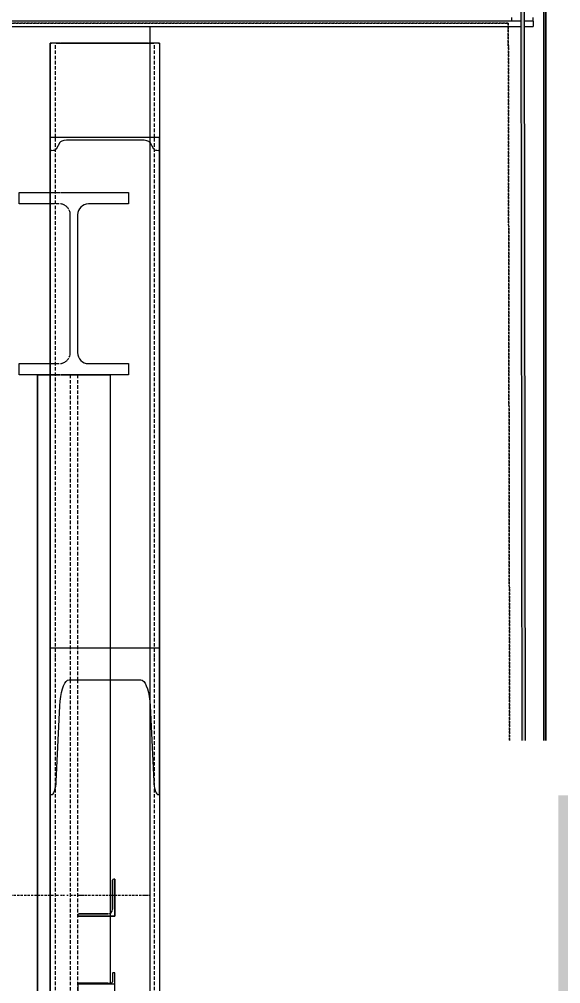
# Model space of a CAD drawing. Header units: centimetres. Extents: x -13617 to -9515, y -261 to 6553.
# Drawn here: x -12555.6 to -12481.3, y 5344.7 to 5477 of the extents above; entities that cross this region are included whole.
import ezdxf

# ---------------------------------------------------------------- set-up
doc = ezdxf.new("R2010")
doc.units = ezdxf.units.CM
for name, pattern in [('_Overhead', [0.47625, 0.3175, -0.15875]), ('_Overhead_2_', [0.47625, 0.3175, -0.15875]), ('Hidden', [0.714375, 0.47625, -0.238125])]:
    doc.linetypes.add(name, pattern=pattern)
for name, color, linetype, lineweight in [('A-DETL-HDLN', 7, 'Hidden', 9), ('A-FLOR', 7, 'Continuous', 9), ('A-GENM', 7, 'Continuous', 9), ('A-WALL', 7, 'Continuous', 9), ('A-WALL-PATT', 7, 'Continuous', 35), ('E-LITE-EQPM', 7, 'Continuous', 9), ('E-LITE-EQPM-IDEN', 7, 'Continuous', 18), ('S-BEAM', 7, 'Continuous', 9), ('S-COLS', 7, 'Continuous', 9)]:
    doc.layers.add(name, color=color, linetype=linetype, lineweight=lineweight)
doc.styles.add('Arial_2', font='arial.ttf', dxfattribs={"width": 0.8, "height": 30})

# ---------------------------------------------------------------- blocks, each defined once
blk = doc.blocks.new('Costaneras Perfil C - 50 x 250-1666462-Planta patio maniobras')
at = {"layer": 'S-BEAM', "color": 254, "true_color": 0xcccccc}
for p, q in [((-3019.72, -12.2), (-1324.2, -12.2)), ((-1324.2, -12.2), (-3019.72, -12.2)), ((-3019.72, -12.5), (-1619.81, -12.5)), ((-1619.81, -12.5), (-3019.72, -12.5))]:
    blk.add_line(p, q, dxfattribs=at)
blk = doc.blocks.new('M_W Shapes - 150 x 250-V102-Planta patio maniobras')
at = {"layer": 'S-BEAM', "color": 254, "true_color": 0xcccccc}
for p, q in [((-324.13, 5), (324.13, 5)), ((-324.13, 5), (324.13, 5)), ((324.13, 5), (-310.09, 5)), ((-310.09, 5), (324.13, 5)), ((324.13, 5), (324.13, 3.24)), ((324.13, 3.24), (324.13, 5)), ((324.13, 5), (324.13, 3.24)), ((324.13, 3.24), (324.13, 5)), ((324.13, 3.24), (324.13, 2.93)), ((324.13, 2.93), (324.13, 3.24)), ((324.13, 3.24), (324.13, 2.93)), ((324.13, 2.93), (324.13, 3.24)), ((324.13, 2.92), (324.13, 2.79)), ((324.13, 2.79), (324.13, 2.92)), ((324.13, 2.92), (324.13, 2.79)), ((324.13, 2.79), (324.13, 2.92)), ((324.13, 2.78), (324.13, 2.66)), ((324.13, 2.66), (324.13, 2.78)), ((324.13, 2.78), (324.13, 2.66)), ((324.13, 2.66), (324.13, 2.78)), ((324.13, 2.44), (324.13, 1.97)), ((324.13, 2.44), (324.13, 1.97)), ((324.13, 2.44), (324.13, 1.97)), ((324.13, 1.97), (324.13, 2.44)), ((324.13, 1.84), (324.13, 1.7)), ((324.13, 1.7), (324.13, 1.84)), ((324.13, 1.83), (324.13, 1.69)), ((324.13, 1.83), (324.13, 1.69)), ((324.13, 1.69), (324.13, 1.5)), ((324.13, 1.5), (324.13, 1.69)), ((324.13, 1.68), (324.13, 1.5)), ((324.13, 1.68), (324.13, 1.5)), ((324.13, 1.49), (324.13, 1.24)), ((324.13, 1.49), (324.13, 1.24)), ((324.13, 1.49), (324.13, 1.25)), ((324.13, 1.25), (324.13, 1.49)), ((324.13, 1.24), (324.13, 1.08)), ((324.13, 1.08), (324.13, 1.24)), ((324.13, 1.23), (324.13, 1.08)), ((324.13, 1.23), (324.13, 1.08)), ((324.13, 0.96), (324.13, 0.77)), ((324.13, 0.77), (324.13, 0.96)), ((324.13, 0.95), (324.13, 0.77)), ((324.13, 0.95), (324.13, 0.77)), ((324.13, 0.57), (324.13, 0.5)), ((324.13, 0.57), (324.13, 0.5)), ((324.13, 0.5), (324.13, -0.5)), ((324.13, -0.5), (324.13, 0.5)), ((324.13, -0.5), (324.13, -0.57)), ((324.13, -0.5), (324.13, -0.57)), ((324.13, -0.57), (324.13, -1.05)), ((324.13, -0.57), (324.13, -1.04)), ((324.13, -0.57), (324.13, -1.04)), ((324.13, -1.05), (324.13, -0.57)), ((324.13, -1.04), (324.13, -1.08)), ((324.13, -1.04), (324.13, -1.08)), ((324.13, -1.08), (324.13, -5)), ((324.13, -1.08), (324.13, -1.49)), ((324.13, -1.08), (324.13, -1.49)), ((324.13, -5), (324.13, -1.08)), ((324.13, -1.49), (324.13, -2.48)), ((324.13, -1.49), (324.13, -2.48)), ((324.13, -5), (324.13, -2.48)), ((324.13, -2.48), (324.13, -5)), ((240.63, -5), (249.87, -5)), ((240.63, -5), (249.87, -5)), ((240.63, -5), (249.87, -5)), ((240.63, -5), (249.87, -5)), ((249.87, -5), (250.32, -5)), ((249.87, -5), (250.32, -5)), ((249.87, -5), (250.32, -5)), ((249.87, -5), (250.32, -5)), ((250.32, -5), (282.29, -5)), ((250.32, -5), (282.29, -5)), ((250.32, -5), (282.29, -5)), ((250.32, -5), (282.29, -5)), ((282.29, -5), (324.13, -5)), ((282.29, -5), (324.13, -5)), ((282.29, -5), (324.13, -5)), ((282.29, -5), (324.13, -5))]:
    blk.add_line(p, q, dxfattribs=at)
at = {"layer": 'S-BEAM', "color": 254, "linetype": 'Hidden', "true_color": 0xcccccc}
for p, q in [((282.29, 0.5), (-311.52, 0.5)), ((324.13, 0.5), (282.29, 0.5)), ((282.29, -0.5), (-311.52, -0.5)), ((324.13, -0.5), (282.29, -0.5))]:
    blk.add_line(p, q, dxfattribs=at)
blk = doc.blocks.new('C Shapes - C8x16-1788137-Planta patio maniobras')
at = {"layer": 'S-BEAM', "color": 254, "true_color": 0xcccccc}
for p, q in [((-12551.37, 5473.76), (-12551.2, 5473.76)), ((-12550.79, 5473.76), (-12551.37, 5473.76)), ((-12551.37, 5460.83), (-12551.37, 5473.76)), ((-12551.37, 5473.76), (-12551.37, 5460.83)), ((-12550.57, 5473.76), (-12551.2, 5473.76)), ((-12550.57, 5473.76), (-12550.05, 5473.76)), ((-12550.05, 5473.76), (-12550.57, 5473.76)), ((-12550.05, 5473.76), (-12548.8, 5473.76)), ((-12538, 5473.76), (-12549.97, 5473.76)), ((-12548.8, 5473.76), (-12538.94, 5473.76)), ((-12538.94, 5473.76), (-12537.68, 5473.76)), ((-12537.77, 5473.76), (-12537.91, 5473.76)), ((-12537.68, 5473.76), (-12537.17, 5473.76)), ((-12537.17, 5473.76), (-12537.68, 5473.76)), ((-12536.54, 5473.76), (-12537.17, 5473.76)), ((-12536.37, 5473.76), (-12536.95, 5473.76)), ((-12536.54, 5473.76), (-12536.37, 5473.76)), ((-12536.37, 5473.76), (-12536.37, 5460.83)), ((-12536.37, 5473.76), (-12536.37, 5460.83)), ((-12551.37, 5370.67), (-12551.37, 5460.83)), ((-12551.37, 5460.83), (-12551.37, 5370.67)), ((-12536.37, 5460.83), (-12536.37, 5370.67)), ((-12536.37, 5460.83), (-12536.37, 5370.67)), ((-12551.37, 4808.32), (-12551.37, 5370.67)), ((-12551.37, 5370.67), (-12551.37, 4808.32)), ((-12536.37, 5370.67), (-12536.37, 4808.32)), ((-12536.37, 5370.67), (-12536.37, 4808.32))]:
    blk.add_line(p, q, dxfattribs=at)
at = {"layer": 'S-BEAM', "color": 254, "linetype": 'Hidden', "true_color": 0xcccccc}
for p, q in [((-12550.66, 5460.83), (-12550.66, 5473.76)), ((-12537.08, 5460.83), (-12537.08, 5473.76)), ((-12550.66, 5389.53), (-12550.66, 5460.83)), ((-12537.08, 5389.53), (-12537.08, 5460.83)), ((-12550.66, 5371.78), (-12550.66, 5389.42)), ((-12537.08, 5371.78), (-12537.08, 5389.42)), ((-12550.66, 4807.31), (-12550.66, 5371.68)), ((-12537.08, 4807.31), (-12537.08, 5371.68))]:
    blk.add_line(p, q, dxfattribs=at)
blk = doc.blocks.new('M_L Equal Angles - L51X51X3_2-1788161-Planta patio maniobras')
at = {"layer": 'S-BEAM', "color": 254, "true_color": 0xcccccc}
for p, q in [((-13242.79, 5354.93), (-13242.79, 5358.9)), ((-13242.79, 5358.9), (-13242.79, 5354.93)), ((-13242.63, 5359.06), (-13242.47, 5359.06)), ((-13242.47, 5359.06), (-13242.63, 5359.06)), ((-13242.47, 5359.06), (-13242.47, 5353.98)), ((-13242.47, 5353.98), (-13242.47, 5359.06)), ((-13247.39, 5354.29), (-13243.42, 5354.29)), ((-13243.42, 5354.29), (-13247.39, 5354.29)), ((-13247.55, 5353.98), (-13247.55, 5354.13)), ((-13247.55, 5354.13), (-13247.55, 5353.98)), ((-13242.47, 5353.98), (-13247.55, 5353.98)), ((-13247.55, 5353.98), (-13242.47, 5353.98))]:
    blk.add_line(p, q, dxfattribs=at)
for centre, radius, start, end in [((-13242.63, 5358.9), 0.159, 90, 180), ((-13242.63, 5358.9), 0.159, 90, 180), ((-13247.39, 5354.13), 0.159, 90, 180), ((-13247.39, 5354.13), 0.159, 90, 180), ((-13243.42, 5354.93), 0.635, 270, 0), ((-13243.42, 5354.93), 0.635, 270, 0)]:
    blk.add_arc(centre, radius, start, end, dxfattribs=at)
blk = doc.blocks.new('M_L Equal Angles - L51X51X3_2-V104-Planta patio maniobras')
at = {"layer": 'S-BEAM', "color": 254, "true_color": 0xcccccc}
for p, q in [((-12542.83, 5346.15), (-12542.83, 5344.97)), ((-12542.51, 5346.2), (-12542.67, 5346.2)), ((-12542.51, 5344.68), (-12542.51, 5346.2)), ((-12542.51, 5249.75), (-12542.51, 5346.2)), ((-12547.59, 5344.73), (-12547.59, 5344.68)), ((-12547.59, 5344.68), (-12542.51, 5344.68)), ((-12547.59, 5344.68), (-12547.59, 5248.23)), ((-12543.46, 5344.78), (-12547.43, 5344.78)), ((-12542.51, 5248.23), (-12542.51, 5344.68)), ((-12542.83, 5248.51), (-12542.83, 5249.7)), ((-12542.67, 5249.75), (-12542.51, 5249.75)), ((-12542.51, 5249.75), (-12542.51, 5248.23)), ((-12547.59, 5248.23), (-12547.59, 5248.28)), ((-12542.51, 5248.23), (-12547.59, 5248.23)), ((-12547.43, 5248.32), (-12543.46, 5248.32))]:
    blk.add_line(p, q, dxfattribs=at)
for centre, major_axis, start_param, end_param in [((-12542.67, 5346.15), (0.159, 0), 1.570796, 3.141593), ((-12547.43, 5344.73), (0.159, 0), 1.570796, 3.141593), ((-12543.46, 5344.97), (0.635, 0), 4.712389, 6.283185), ((-12543.46, 5248.51), (0.635, 0), 5.235988, 6.283185), ((-12542.67, 5249.7), (0.159, 0), 1.570796, 3.141593), ((-12547.43, 5248.28), (0.159, 0), 1.570796, 3.141593), ((-12543.46, 5248.51), (0.635, 0), 4.712389, 5.235988)]:
    blk.add_ellipse(centre, major_axis=major_axis, ratio=0.299116, start_param=start_param, end_param=end_param, dxfattribs=at)
blk = doc.blocks.new('M_W Shapes - 150 x 250-V110-Planta patio maniobras')
at = {"layer": 'S-BEAM', "color": 254, "true_color": 0xcccccc}
for p, q in [((324.13, 5), (-324.13, 5)), ((-324.13, 5), (324.13, 5)), ((-324.13, 5), (324.13, 5)), ((-324.13, 5), (324.13, 5)), ((324.13, 5), (324.13, 3.24)), ((324.13, 3.24), (324.13, 5)), ((324.13, 5), (324.13, 3.24)), ((324.13, 3.24), (324.13, 5)), ((324.13, 3.24), (324.13, 2.93)), ((324.13, 2.93), (324.13, 3.24)), ((324.13, 3.24), (324.13, 2.93)), ((324.13, 2.93), (324.13, 3.24)), ((324.13, 2.92), (324.13, 2.79)), ((324.13, 2.79), (324.13, 2.92)), ((324.13, 2.92), (324.13, 2.79)), ((324.13, 2.79), (324.13, 2.92)), ((324.13, 2.78), (324.13, 2.66)), ((324.13, 2.66), (324.13, 2.78)), ((324.13, 2.78), (324.13, 2.66)), ((324.13, 2.66), (324.13, 2.78)), ((324.13, 2.44), (324.13, 1.97)), ((324.13, 2.44), (324.13, 1.97)), ((324.13, 2.44), (324.13, 1.92)), ((324.13, 1.97), (324.13, 2.44)), ((324.13, 1.84), (324.13, 1.7)), ((324.13, 1.7), (324.13, 1.84)), ((324.13, 1.83), (324.13, 1.69)), ((324.13, 1.83), (324.13, 1.69)), ((324.13, 1.69), (324.13, 1.5)), ((324.13, 1.5), (324.13, 1.69)), ((324.13, 1.68), (324.13, 1.5)), ((324.13, 1.68), (324.13, 1.5)), ((324.13, 1.49), (324.13, 1.24)), ((324.13, 1.49), (324.13, 1.24)), ((324.13, 1.49), (324.13, 1.25)), ((324.13, 1.25), (324.13, 1.49)), ((324.13, 1.24), (324.13, 0.98)), ((324.13, 1.08), (324.13, 1.24)), ((324.13, 1.23), (324.13, 1.08)), ((324.13, 1.23), (324.13, 1.08)), ((324.13, 0.96), (324.13, 0.68)), ((324.13, 0.77), (324.13, 0.96)), ((324.13, 0.95), (324.13, 0.77)), ((324.13, 0.95), (324.13, 0.77)), ((324.13, 0.66), (324.13, -5)), ((324.13, 0.57), (324.13, 0.5)), ((324.13, 0.57), (324.13, 0.5)), ((324.13, -0.5), (324.13, 0.5)), ((324.13, -0.5), (324.13, -0.57)), ((324.13, -0.5), (324.13, -0.57)), ((324.13, -0.57), (324.13, -0.77)), ((324.13, -0.57), (324.13, -0.77)), ((324.13, -1.05), (324.13, -0.57)), ((324.13, -0.77), (324.13, -1.04)), ((324.13, -0.77), (324.13, -1.04)), ((324.13, -1.04), (324.13, -1.08)), ((324.13, -1.04), (324.13, -1.08)), ((324.13, -1.08), (324.13, -1.49)), ((324.13, -1.08), (324.13, -1.97)), ((324.13, -5), (324.13, -1.08)), ((324.13, -1.49), (324.13, -1.97)), ((324.13, -1.97), (324.13, -2.48)), ((324.13, -1.97), (324.13, -2.48)), ((324.13, -5), (324.13, -2.48)), ((324.13, -2.48), (324.13, -5)), ((240.63, -5), (249.87, -5)), ((240.63, -5), (249.87, -5)), ((240.63, -5), (249.87, -5)), ((240.63, -5), (249.87, -5)), ((249.87, -5), (250.32, -5)), ((249.87, -5), (250.32, -5)), ((249.87, -5), (250.32, -5)), ((249.87, -5), (250.32, -5)), ((250.32, -5), (282.29, -5)), ((250.32, -5), (282.29, -5)), ((250.32, -5), (282.29, -5)), ((250.32, -5), (282.29, -5)), ((282.29, -5), (324.13, -5)), ((282.29, -5), (324.13, -5)), ((282.29, -5), (324.13, -5)), ((282.29, -5), (324.13, -5))]:
    blk.add_line(p, q, dxfattribs=at)
at = {"layer": 'S-BEAM', "color": 254, "linetype": 'Hidden', "true_color": 0xcccccc}
for p, q in [((282.29, 0.5), (-311.52, 0.5)), ((324.13, 0.5), (282.29, 0.5)), ((282.29, -0.5), (-311.52, -0.5)), ((324.13, -0.5), (282.29, -0.5))]:
    blk.add_line(p, q, dxfattribs=at)
blk = doc.blocks.new('PQ_RVR_EST-01_ZZ_ZZ_MO_T_A_rvt-1-Planta patio maniobras')
at = {"layer": 'A-FLOR', "color": 254, "linetype": '_Overhead', "true_color": 0xd4d4d4}
for p, q in [((-12598.79, 5356.88), (-12553.13, 5356.88)), ((-12598.79, 5356.88), (-12553.13, 5356.88)), ((-12553.13, 5356.88), (-12551.37, 5356.88)), ((-12553.13, 5356.88), (-12551.37, 5356.88)), ((-12551.37, 5356.88), (-12551.07, 5356.88)), ((-12551.37, 5356.88), (-12551.07, 5356.88)), ((-12551.05, 5356.88), (-12550.93, 5356.88)), ((-12551.05, 5356.88), (-12550.93, 5356.88)), ((-12550.57, 5356.88), (-12550.16, 5356.88)), ((-12550.57, 5356.88), (-12550.16, 5356.88)), ((-12549.97, 5356.88), (-12549.84, 5356.88)), ((-12549.97, 5356.88), (-12549.84, 5356.88)), ((-12549.82, 5356.88), (-12549.68, 5356.88)), ((-12549.82, 5356.88), (-12549.68, 5356.88)), ((-12549.62, 5356.88), (-12549.41, 5356.88)), ((-12549.62, 5356.88), (-12549.41, 5356.88)), ((-12549.09, 5356.88), (-12548.93, 5356.88)), ((-12549.09, 5356.88), (-12548.93, 5356.88)), ((-12548.64, 5356.88), (-12547.63, 5356.88)), ((-12548.64, 5356.88), (-12547.63, 5356.88)), ((-12547.57, 5356.88), (-12547.39, 5356.88)), ((-12547.57, 5356.88), (-12547.39, 5356.88)), ((-12547.37, 5356.88), (-12547.09, 5356.88)), ((-12547.37, 5356.88), (-12547.09, 5356.88)), ((-12547.05, 5356.88), (-12546.69, 5356.88)), ((-12547.05, 5356.88), (-12546.69, 5356.88)), ((-12546.64, 5356.88), (-12546.22, 5356.88)), ((-12546.64, 5356.88), (-12546.22, 5356.88)), ((-12546.17, 5356.88), (-12545.71, 5356.88)), ((-12546.17, 5356.88), (-12545.71, 5356.88)), ((-12545.65, 5356.88), (-12543.13, 5356.88)), ((-12545.65, 5356.88), (-12543.13, 5356.88)), ((-12543.13, 5356.88), (-12542.83, 5356.88)), ((-12543.13, 5356.88), (-12542.83, 5356.88)), ((-12542.83, 5356.88), (-12542.51, 5356.88)), ((-12542.83, 5356.88), (-12542.51, 5356.88)), ((-12542.51, 5356.88), (-12538.69, 5356.88)), ((-12542.51, 5356.88), (-12538.69, 5356.88)), ((-12538.64, 5356.88), (-12538.41, 5356.88)), ((-12538.64, 5356.88), (-12538.41, 5356.88)), ((-12538.37, 5356.88), (-12538.16, 5356.88)), ((-12538.37, 5356.88), (-12538.16, 5356.88)), ((-12538.12, 5356.88), (-12538, 5356.88)), ((-12538.12, 5356.88), (-12538, 5356.88)), ((-12537.91, 5356.88), (-12537.79, 5356.88)), ((-12537.91, 5356.88), (-12537.79, 5356.88))]:
    blk.add_line(p, q, dxfattribs=at)
at = {"layer": 'S-BEAM', "color": 254, "true_color": 0xcccccc}
for p, q in [((-12551.37, 5459.03), (-12551.37, 5460.83)), ((-12551.37, 5460.83), (-12536.37, 5460.83)), ((-12551.37, 5460.83), (-12551.37, 5390.73)), ((-12550.05, 5460.12), (-12550.57, 5459.19)), ((-12538.94, 5460.44), (-12548.8, 5460.44)), ((-12537.17, 5459.19), (-12537.68, 5460.12)), ((-12536.37, 5460.83), (-12536.37, 5459.03)), ((-12536.37, 5390.73), (-12536.37, 5460.83)), ((-12551.2, 5459.03), (-12551.37, 5459.03)), ((-12551.37, 5459.03), (-12551.37, 5370.67)), ((-12536.37, 5459.03), (-12536.54, 5459.03)), ((-12536.37, 5459.03), (-12536.37, 5370.67))]:
    blk.add_line(p, q, dxfattribs=at)
at = {"layer": 'S-BEAM', "color": 254, "lineweight": 18, "true_color": 0xcccccc}
for p, q in [((-12536.37, 5390.73), (-12551.37, 5390.73)), ((-12551.37, 5390.73), (-12551.37, 5370.67)), ((-12536.37, 5370.67), (-12536.37, 5390.73)), ((-12548.8, 5386.4), (-12538.94, 5386.4)), ((-12550.57, 5372.45), (-12550.05, 5382.84)), ((-12537.68, 5382.84), (-12537.17, 5372.45)), ((-12551.37, 5370.67), (-12551.2, 5370.67)), ((-12536.54, 5370.67), (-12536.37, 5370.67))]:
    blk.add_line(p, q, dxfattribs=at)
at = {"layer": 'S-BEAM', "color": 254, "lineweight": 18, "true_color": 0xcccccc, "flags": 128}
for points in [[(-12550.05, 5382.84), (-12550, 5383.49), (-12549.93, 5384.1), (-12549.82, 5384.66), (-12549.69, 5385.16), (-12549.54, 5385.59), (-12549.37, 5385.94), (-12549.19, 5386.19), (-12548.99, 5386.34), (-12548.8, 5386.4)], [(-12538.94, 5386.4), (-12538.74, 5386.34), (-12538.55, 5386.19), (-12538.37, 5385.94), (-12538.2, 5385.59), (-12538.04, 5385.16), (-12537.91, 5384.66), (-12537.81, 5384.1), (-12537.73, 5383.49), (-12537.68, 5382.84)], [(-12551.2, 5370.67), (-12551.1, 5370.69), (-12551, 5370.77), (-12550.91, 5370.9), (-12550.83, 5371.07), (-12550.75, 5371.28), (-12550.69, 5371.54), (-12550.63, 5371.82), (-12550.59, 5372.12), (-12550.57, 5372.45)], [(-12537.17, 5372.45), (-12537.14, 5372.12), (-12537.1, 5371.82), (-12537.05, 5371.54), (-12536.99, 5371.28), (-12536.91, 5371.07), (-12536.83, 5370.9), (-12536.73, 5370.77), (-12536.64, 5370.69), (-12536.54, 5370.67)]]:
    blk.add_lwpolyline(points, dxfattribs=at)
at = {"layer": 'S-BEAM', "color": 254, "true_color": 0xcccccc}
for centre, major_axis, start_param, end_param in [((-12548.8, 5460.06), (1.27, 0), 2.742203, 2.976485), ((-12548.8, 5460.06), (1.27, 0), 1.570796, 2.742203), ((-12538.94, 5460.06), (1.27, 0), 0.165108, 1.570796), ((-12551.2, 5459.22), (0.636, 0), 4.712389, 6.118077), ((-12536.54, 5459.22), (0.636, 0), 3.306701, 4.712389)]:
    blk.add_ellipse(centre, major_axis=major_axis, ratio=0.299116, start_param=start_param, end_param=end_param, dxfattribs=at)
at = {"layer": 'S-COLS', "color": 253, "true_color": 0xaaaaaa}
for p, q in [((-12555.63, 5453.24), (-12551.37, 5453.24)), ((-12555.63, 5451.7), (-12555.63, 5453.24)), ((-12551.37, 5453.24), (-12551.05, 5453.24)), ((-12551.05, 5453.24), (-12550.91, 5453.24)), ((-12550.91, 5453.24), (-12550.79, 5453.24)), ((-12550.57, 5453.24), (-12550.05, 5453.24)), ((-12549.97, 5453.24), (-12549.83, 5453.24)), ((-12549.82, 5453.24), (-12549.62, 5453.24)), ((-12549.62, 5453.24), (-12549.38, 5453.24)), ((-12549.37, 5453.24), (-12549.1, 5453.24)), ((-12549.09, 5453.24), (-12548.8, 5453.24)), ((-12548.8, 5453.24), (-12540.63, 5453.24)), ((-12540.63, 5453.24), (-12540.63, 5451.7)), ((-12551.37, 5451.7), (-12555.63, 5451.7)), ((-12551.05, 5451.7), (-12551.37, 5451.7)), ((-12550.91, 5451.7), (-12551.05, 5451.7)), ((-12550.79, 5451.7), (-12550.91, 5451.7)), ((-12550.15, 5451.7), (-12550.57, 5451.7)), ((-12540.63, 5451.7), (-12546.12, 5451.7)), ((-12548.63, 5431.3), (-12548.63, 5450.18)), ((-12547.64, 5450.18), (-12547.64, 5431.3)), ((-12555.63, 5429.78), (-12551.37, 5429.78)), ((-12555.63, 5428.24), (-12555.63, 5429.78)), ((-12551.37, 5429.78), (-12551.06, 5429.78)), ((-12551.05, 5429.78), (-12550.92, 5429.78)), ((-12550.91, 5429.78), (-12550.79, 5429.78)), ((-12550.57, 5429.78), (-12550.15, 5429.78)), ((-12546.12, 5429.78), (-12540.63, 5429.78)), ((-12540.63, 5429.78), (-12540.63, 5428.24)), ((-12553.13, 5428.24), (-12555.63, 5428.24)), ((-12551.37, 5428.24), (-12555.63, 5428.24)), ((-12551.37, 5428.24), (-12553.13, 5428.24)), ((-12551.06, 5428.24), (-12551.37, 5428.24)), ((-12551.06, 5428.24), (-12551.37, 5428.24)), ((-12550.92, 5428.24), (-12551.05, 5428.24)), ((-12550.92, 5428.24), (-12551.05, 5428.24)), ((-12550.79, 5428.24), (-12550.91, 5428.24)), ((-12550.79, 5428.24), (-12550.91, 5428.24)), ((-12550.1, 5428.24), (-12550.57, 5428.24)), ((-12550.05, 5428.24), (-12550.57, 5428.24)), ((-12549.83, 5428.24), (-12549.97, 5428.24)), ((-12549.83, 5428.24), (-12549.97, 5428.24)), ((-12549.63, 5428.24), (-12549.82, 5428.24)), ((-12549.63, 5428.24), (-12549.82, 5428.24)), ((-12549.39, 5428.24), (-12549.62, 5428.24)), ((-12549.39, 5428.24), (-12549.62, 5428.24)), ((-12549.21, 5428.24), (-12549.37, 5428.24)), ((-12549.11, 5428.24), (-12549.37, 5428.24)), ((-12548.9, 5428.24), (-12549.09, 5428.24)), ((-12548.81, 5428.24), (-12549.09, 5428.24)), ((-12540.63, 5428.24), (-12548.8, 5428.24)), ((-12547.63, 5428.24), (-12548.63, 5428.24)), ((-12547.08, 5428.24), (-12547.57, 5428.24)), ((-12543.13, 5428.24), (-12547.05, 5428.24)), ((-12540.63, 5428.24), (-12543.13, 5428.24))]:
    blk.add_line(p, q, dxfattribs=at)
for centre, start, end in [((-12550.15, 5450.18), 77.3021, 82.9338), ((-12550.15, 5450.18), 69.356, 77.1351), ((-12550.15, 5450.18), 60, 69.1246), ((-12550.15, 5450.18), 44.4815, 59.0987), ((-12550.15, 5450.18), 30, 44.0397), ((-12546.12, 5450.18), 90, 180), ((-12550.15, 5450.18), 0, 24.8378), ((-12550.15, 5431.3), 335.1622, 0), ((-12546.12, 5431.3), 180, 270), ((-12550.15, 5431.3), 277.0662, 282.5338), ((-12550.15, 5431.3), 282.8649, 290.4185), ((-12550.15, 5431.3), 290.8754, 300), ((-12550.15, 5431.3), 300.9013, 315.1081), ((-12550.15, 5431.3), 315.9603, 330)]:
    blk.add_arc(centre, 1.52, start, end, dxfattribs=at)
at = {"layer": 'S-BEAM', "color": 254, "linetype": '_Overhead', "lineweight": 9, "true_color": 0xd4d4d4}
for name, p, rotation in [('Costaneras Perfil C - 50 x 250-1666462-Planta patio maniobras', (-12471.13, 3056.96), 270), ('M_W Shapes - 150 x 250-V102-Planta patio maniobras', (-12548.13, 5104.11), 89.99999999999986), ('M_W Shapes - 150 x 250-V110-Planta patio maniobras', (-12548.13, 5104.11), 89.99999999999986)]:
    blk.add_blockref(name, p, dxfattribs=dict(at, rotation=rotation))
for name, p in [('C Shapes - C8x16-1788137-Planta patio maniobras', (0, 0)), ('M_L Equal Angles - L51X51X3_2-1788161-Planta patio maniobras', (699.96, 0)), ('M_L Equal Angles - L51X51X3_2-V104-Planta patio maniobras', (0, 0))]:
    blk.add_blockref(name, p, dxfattribs=at)
blk = doc.blocks.new('Generic Models 1 - Generic Models 1-1805179-Planta patio maniobras')
at = {"layer": 'A-GENM', "color": 254, "true_color": 0xd4d4d4}
for p, q in [((-12537.67, 5473.76), (-12537.67, 5476.01)), ((-12537.67, 5460.83), (-12537.67, 5473.76)), ((-12537.67, 5382.49), (-12537.67, 5460.83)), ((-12537.67, 4796.49), (-12537.67, 5382.49))]:
    blk.add_line(p, q, dxfattribs=at)
blk = doc.blocks.new('PQ_RVR_ARQ-01_ZZ_ZZ_MO_T_A_rvt-1-Planta patio maniobras')
at = {"layer": 'A-WALL-PATT', "lineweight": 9, "true_color": 0xdddddd}
blk.add_hatch(color=254, dxfattribs=at).paths.add_polyline_path([(-12486.45, 5238.21), (-12485.95, 5238.21), (-12486.31, 5514.46), (-12486.81, 5514.46), (-12486.49, 5269.05)])
at = {"layer": 'A-FLOR', "color": 254, "linetype": '_Overhead_2_', "true_color": 0xd4d4d4}
for p, q in [((-12889.97, 5476.46), (-12488.49, 5476.46)), ((-12488.49, 5476.46), (-12889.97, 5476.46)), ((-12488.49, 5476.46), (-12487.01, 4677.56)), ((-12487.01, 4677.56), (-12488.49, 5476.46))]:
    blk.add_line(p, q, dxfattribs=at)
at = {"layer": 'A-WALL', "color": 253, "lineweight": 18, "true_color": 0xaaaaaa}
for p, q in [((-12486.81, 5514.46), (-12486.45, 5238.21)), ((-12485.95, 5238.21), (-12486.31, 5514.46)), ((-12605.83, 5476.01), (-12488.49, 5476.01)), ((-12488.49, 5476.01), (-12486.76, 5476.01)), ((-12486.26, 5476.01), (-12485.08, 5476.01)), ((-12485.08, 5476.76), (-12485.08, 5476.01))]:
    blk.add_line(p, q, dxfattribs=at)
at = {"layer": 'A-WALL', "color": 253, "true_color": 0xaaaaaa}
for p, q in [((-12488.03, 5476.76), (-12889.97, 5476.76)), ((-12488.03, 5477.26), (-12488.03, 5476.76)), ((-12486.76, 5476.76), (-12488.03, 5476.76)), ((-12485.08, 5476.76), (-12486.26, 5476.76)), ((-12485.08, 5476.76), (-12485.08, 5477.26))]:
    blk.add_line(p, q, dxfattribs=at)
at = {"layer": 'A-GENM', "color": 254, "lineweight": 18, "true_color": 0xd4d4d4}
blk.add_blockref('Generic Models 1 - Generic Models 1-1805179-Planta patio maniobras', (0, 0), dxfattribs=at)
blk = doc.blocks.new('PROLIT_V_3_AS_206W - Standart-V156-Planta patio maniobras')
at = {"layer": 'A-DETL-HDLN', "color": 30, "linetype": 'Continuous', "lineweight": 25, "true_color": 0xff8000}
for p, q in [((-12478.73, 5366.35), (-12478.75, 5366.35)), ((-12480.86, 5365.95), (-12480.88, 5365.95)), ((-12476.28, 5365.95), (-12476.3, 5365.95)), ((-12480.85, 5343.95), (-12480.83, 5343.95)), ((-12476.27, 5343.95), (-12476.25, 5343.95)), ((-12477.93, 5341.7), (-12477.92, 5341.7))]:
    blk.add_line(p, q, dxfattribs=at)
at = {"layer": 'E-LITE-EQPM', "color": 30, "lineweight": 25, "true_color": 0xff8000}
for p, q in [((-12472.81, 5373.3), (-12472.66, 5373.3)), ((-12472.81, 5372.3), (-12472.81, 5373.3)), ((-12472.66, 5373.3), (-12471.7, 5373.3)), ((-12472.66, 5372.3), (-12472.66, 5373.3)), ((-12471.7, 5373.3), (-12470.88, 5373.3)), ((-12471.7, 5372.3), (-12471.7, 5373.3)), ((-12470.88, 5372.3), (-12470.88, 5373.3)), ((-12482.71, 5372.29), (-12486.12, 5364.42)), ((-12485.82, 5364.36), (-12482.52, 5371.99)), ((-12482.71, 5372.29), (-12471.67, 5372.3)), ((-12482.52, 5371.99), (-12471.67, 5372)), ((-12474.84, 5371.75), (-12478.11, 5371.74)), ((-12475.26, 5371.75), (-12474.91, 5371.75)), ((-12475.07, 5371.98), (-12474.53, 5371.98)), ((-12475.07, 5371.98), (-12475.07, 5371.75)), ((-12469.16, 5371.99), (-12474.53, 5371.98)), ((-12474.53, 5371.2), (-12474.53, 5371.98)), ((-12470.2, 5372.31), (-12471.67, 5372.3)), ((-12471.67, 5372), (-12471.67, 5372.3)), ((-12471.67, 5372.3), (-12471.67, 5372)), ((-12471.67, 5372), (-12470.2, 5372.01)), ((-12470.2, 5372.31), (-12470.44, 5372.31)), ((-12470.44, 5372.01), (-12470.2, 5372.01)), ((-12470.2, 5372.31), (-12470.2, 5372.01)), ((-12470.2, 5372.01), (-12470.2, 5372.31)), ((-12469.16, 5371.99), (-12468.63, 5371.99)), ((-12469.16, 5371.21), (-12469.16, 5371.99)), ((-12445.29, 5371.79), (-12468.85, 5371.76)), ((-12468.78, 5371.76), (-12448.13, 5371.79)), ((-12468.63, 5371.76), (-12468.63, 5371.99)), ((-12478.61, 5371.24), (-12478.6, 5366.35)), ((-12474.53, 5371.2), (-12474.84, 5371.2)), ((-12474.53, 5371.2), (-12469.16, 5371.21)), ((-12468.85, 5371.21), (-12469.16, 5371.21)), ((-12444.75, 5338.69), (-12444.79, 5371.29)), ((-12448.1, 5369.58), (-12475.28, 5369.55)), ((-12476.28, 5368.55), (-12476.28, 5365.95)), ((-12447.06, 5341.12), (-12447.1, 5368.58)), ((-12478.75, 5366.35), (-12478.75, 5365.95)), ((-12478.35, 5366.35), (-12478.75, 5366.35)), ((-12477.96, 5366.35), (-12478.35, 5366.35)), ((-12477.95, 5365.95), (-12477.95, 5366.35)), ((-12473.22, 5366.99), (-12472.94, 5366.99)), ((-12473.21, 5365.78), (-12473.22, 5366.99)), ((-12472.93, 5366.99), (-12472.93, 5365.78)), ((-12467.77, 5366.99), (-12472.93, 5366.99)), ((-12467.77, 5366.99), (-12454.92, 5367.01)), ((-12467.77, 5365.79), (-12467.77, 5366.99)), ((-12449.76, 5367.02), (-12454.92, 5367.01)), ((-12454.92, 5365.8), (-12454.92, 5367.01)), ((-12449.76, 5365.81), (-12449.76, 5367.02)), ((-12449.75, 5367.02), (-12449.47, 5367.02)), ((-12449.47, 5365.81), (-12449.47, 5367.02)), ((-12480.88, 5365.95), (-12480.85, 5343.95)), ((-12480.73, 5365.95), (-12480.88, 5365.95)), ((-12480.73, 5365.95), (-12476.44, 5365.95)), ((-12476.28, 5365.95), (-12476.44, 5365.95)), ((-12476.25, 5343.95), (-12476.28, 5365.95)), ((-12472.94, 5365.78), (-12473.21, 5365.78)), ((-12472.93, 5365.78), (-12467.77, 5365.79)), ((-12454.92, 5365.8), (-12467.77, 5365.79)), ((-12454.92, 5365.8), (-12449.76, 5365.81)), ((-12449.47, 5365.81), (-12449.75, 5365.81)), ((-12486.12, 5364.42), (-12486.09, 5345.46)), ((-12485.79, 5345.52), (-12485.82, 5364.36)), ((-12475.79, 5364.5), (-12475.52, 5364.5)), ((-12475.79, 5363.16), (-12475.79, 5364.5)), ((-12470.35, 5364.51), (-12475.51, 5364.5)), ((-12475.51, 5364.5), (-12475.5, 5363.16)), ((-12470.35, 5364.51), (-12453.1, 5364.53)), ((-12470.35, 5363.17), (-12470.35, 5364.51)), ((-12447.94, 5364.54), (-12453.1, 5364.53)), ((-12453.1, 5363.19), (-12453.1, 5364.53)), ((-12447.94, 5363.2), (-12447.94, 5364.54)), ((-12447.93, 5364.54), (-12447.66, 5364.54)), ((-12447.66, 5363.2), (-12447.66, 5364.54)), ((-12475.51, 5363.16), (-12475.79, 5363.16)), ((-12475.5, 5363.16), (-12470.35, 5363.17)), ((-12453.1, 5363.19), (-12470.35, 5363.17)), ((-12453.1, 5363.19), (-12447.94, 5363.2)), ((-12447.66, 5363.2), (-12447.93, 5363.2)), ((-12475.79, 5361.97), (-12475.51, 5361.97)), ((-12475.79, 5360.63), (-12475.79, 5361.97)), ((-12470.34, 5361.98), (-12475.5, 5361.97)), ((-12475.5, 5361.97), (-12475.5, 5360.63)), ((-12470.34, 5361.98), (-12453.1, 5362)), ((-12470.34, 5360.64), (-12470.34, 5361.98)), ((-12447.94, 5362.01), (-12453.1, 5362)), ((-12453.1, 5360.66), (-12453.1, 5362)), ((-12447.94, 5360.67), (-12447.94, 5362.01)), ((-12447.93, 5362.01), (-12447.65, 5362.01)), ((-12447.65, 5360.67), (-12447.65, 5362.01)), ((-12475.51, 5360.63), (-12475.79, 5360.63)), ((-12475.5, 5360.63), (-12470.34, 5360.64)), ((-12453.1, 5360.66), (-12470.34, 5360.64)), ((-12453.1, 5360.66), (-12447.94, 5360.67)), ((-12447.65, 5360.67), (-12447.93, 5360.67)), ((-12475.79, 5359.43), (-12475.51, 5359.43)), ((-12475.78, 5358.09), (-12475.79, 5359.43)), ((-12470.34, 5359.44), (-12475.5, 5359.43)), ((-12475.5, 5359.43), (-12475.5, 5358.09)), ((-12470.34, 5359.44), (-12453.1, 5359.46)), ((-12470.34, 5358.1), (-12470.34, 5359.44)), ((-12447.94, 5359.47), (-12453.1, 5359.46)), ((-12453.09, 5358.12), (-12453.1, 5359.46)), ((-12447.93, 5358.13), (-12447.94, 5359.47)), ((-12447.93, 5359.47), (-12447.65, 5359.47)), ((-12447.65, 5358.13), (-12447.65, 5359.47)), ((-12476.76, 5357.14), (-12480.36, 5357.14)), ((-12480.36, 5357.14), (-12480.35, 5353.54)), ((-12476.75, 5353.54), (-12476.76, 5357.14)), ((-12475.51, 5358.09), (-12475.78, 5358.09)), ((-12475.5, 5358.09), (-12470.34, 5358.1)), ((-12453.09, 5358.12), (-12470.34, 5358.1)), ((-12470.34, 5356.89), (-12453.09, 5356.92)), ((-12453.09, 5358.12), (-12447.93, 5358.13)), ((-12447.93, 5356.92), (-12453.09, 5356.92)), ((-12453.09, 5355.58), (-12453.09, 5356.92)), ((-12447.65, 5358.13), (-12447.93, 5358.13)), ((-12447.93, 5355.58), (-12447.93, 5356.92)), ((-12447.92, 5356.92), (-12447.65, 5356.92)), ((-12447.65, 5355.58), (-12447.65, 5356.92)), ((-12478.91, 5356.85), (-12480.08, 5356.85)), ((-12480.08, 5356.85), (-12480.08, 5355.98)), ((-12480.08, 5355.98), (-12479.83, 5355.98)), ((-12478.91, 5355.5), (-12480.08, 5355.93)), ((-12480.08, 5355.93), (-12480.08, 5355.59)), ((-12479.83, 5355.98), (-12479.83, 5356.51)), ((-12479.83, 5356.51), (-12479.6, 5356.51)), ((-12479.6, 5356.51), (-12479.6, 5355.98)), ((-12479.6, 5355.98), (-12479.38, 5355.98)), ((-12479.38, 5355.98), (-12479.38, 5356.51)), ((-12479.38, 5356.51), (-12479.15, 5356.51)), ((-12479.15, 5356.51), (-12479.15, 5355.98)), ((-12479.15, 5355.98), (-12478.91, 5355.98)), ((-12478.91, 5355.98), (-12478.91, 5356.85)), ((-12475.78, 5356.89), (-12475.51, 5356.89)), ((-12475.78, 5355.55), (-12475.78, 5356.89)), ((-12475.5, 5356.89), (-12475.49, 5355.55)), ((-12470.34, 5356.89), (-12475.5, 5356.89)), ((-12470.34, 5355.55), (-12470.34, 5356.89)), ((-12480.08, 5355.59), (-12479.83, 5355.5)), ((-12479.83, 5355.19), (-12480.08, 5355.1)), ((-12480.08, 5354.76), (-12478.91, 5355.19)), ((-12480.08, 5355.1), (-12480.08, 5354.76)), ((-12480.08, 5354.72), (-12480.07, 5353.84)), ((-12478.9, 5354.72), (-12480.08, 5354.72)), ((-12479.83, 5355.5), (-12479.83, 5355.19)), ((-12479.83, 5353.84), (-12479.83, 5354.38)), ((-12479.83, 5354.38), (-12479.6, 5354.38)), ((-12479.6, 5355.23), (-12479.6, 5355.46)), ((-12479.6, 5355.46), (-12479.31, 5355.34)), ((-12479.6, 5355.46), (-12479.6, 5355.23)), ((-12479.31, 5355.34), (-12479.6, 5355.23)), ((-12479.6, 5354.38), (-12479.6, 5353.84)), ((-12479.38, 5353.84), (-12479.38, 5354.38)), ((-12479.38, 5354.38), (-12479.15, 5354.38)), ((-12479.15, 5354.38), (-12479.15, 5353.84)), ((-12478.91, 5355.19), (-12478.91, 5355.5)), ((-12478.9, 5353.84), (-12478.9, 5354.72)), ((-12475.5, 5355.55), (-12475.78, 5355.55)), ((-12475.78, 5354.34), (-12475.5, 5354.34)), ((-12475.78, 5353), (-12475.78, 5354.34)), ((-12475.49, 5355.55), (-12470.34, 5355.55)), ((-12470.33, 5354.35), (-12475.49, 5354.34)), ((-12475.49, 5354.34), (-12475.49, 5353)), ((-12453.09, 5355.58), (-12470.34, 5355.55)), ((-12470.33, 5354.35), (-12453.09, 5354.37)), ((-12470.33, 5353.01), (-12470.33, 5354.35)), ((-12453.09, 5355.58), (-12447.93, 5355.58)), ((-12447.93, 5354.38), (-12453.09, 5354.37)), ((-12453.09, 5353.03), (-12453.09, 5354.37)), ((-12447.93, 5353.04), (-12447.93, 5354.38)), ((-12447.65, 5355.58), (-12447.92, 5355.58)), ((-12447.92, 5354.38), (-12447.64, 5354.38)), ((-12447.64, 5353.04), (-12447.64, 5354.38)), ((-12480.35, 5353.54), (-12476.75, 5353.54)), ((-12480.07, 5353.84), (-12479.83, 5353.84)), ((-12479.6, 5353.84), (-12479.38, 5353.84)), ((-12479.15, 5353.84), (-12478.9, 5353.84)), ((-12475.5, 5353), (-12475.78, 5353)), ((-12475.49, 5353), (-12470.33, 5353.01)), ((-12453.09, 5353.03), (-12470.33, 5353.01)), ((-12453.09, 5353.03), (-12447.93, 5353.04)), ((-12447.64, 5353.04), (-12447.92, 5353.04)), ((-12475.78, 5351.81), (-12475.5, 5351.81)), ((-12475.77, 5350.47), (-12475.78, 5351.81)), ((-12470.33, 5351.82), (-12475.49, 5351.81)), ((-12475.49, 5351.81), (-12475.49, 5350.47)), ((-12470.33, 5351.82), (-12453.09, 5351.84)), ((-12470.33, 5350.48), (-12470.33, 5351.82)), ((-12447.93, 5351.85), (-12453.09, 5351.84)), ((-12453.08, 5350.5), (-12453.09, 5351.84)), ((-12447.92, 5350.51), (-12447.93, 5351.85)), ((-12447.92, 5351.85), (-12447.64, 5351.85)), ((-12447.64, 5350.51), (-12447.64, 5351.85)), ((-12475.5, 5350.47), (-12475.77, 5350.47)), ((-12475.49, 5350.47), (-12470.33, 5350.48)), ((-12453.08, 5350.5), (-12470.33, 5350.48)), ((-12453.08, 5350.5), (-12447.92, 5350.51)), ((-12447.64, 5350.51), (-12447.92, 5350.51)), ((-12475.77, 5349.26), (-12475.5, 5349.26)), ((-12475.77, 5347.92), (-12475.77, 5349.26)), ((-12470.33, 5349.27), (-12475.49, 5349.26)), ((-12475.49, 5349.26), (-12475.48, 5347.92)), ((-12470.33, 5349.27), (-12453.08, 5349.29)), ((-12470.33, 5347.93), (-12470.33, 5349.27)), ((-12447.92, 5349.3), (-12453.08, 5349.29)), ((-12453.08, 5347.95), (-12453.08, 5349.29)), ((-12447.92, 5347.96), (-12447.92, 5349.3)), ((-12447.91, 5349.3), (-12447.64, 5349.3)), ((-12447.64, 5347.96), (-12447.64, 5349.3)), ((-12475.49, 5347.92), (-12475.77, 5347.92)), ((-12475.48, 5347.92), (-12470.33, 5347.93)), ((-12453.08, 5347.95), (-12470.33, 5347.93)), ((-12453.08, 5347.95), (-12447.92, 5347.96)), ((-12447.64, 5347.96), (-12447.91, 5347.96)), ((-12475.77, 5346.72), (-12475.49, 5346.72)), ((-12475.77, 5345.38), (-12475.77, 5346.72)), ((-12470.32, 5346.73), (-12475.48, 5346.72)), ((-12475.48, 5346.72), (-12475.48, 5345.38)), ((-12470.32, 5346.73), (-12453.08, 5346.75)), ((-12470.32, 5345.39), (-12470.32, 5346.73)), ((-12447.92, 5346.76), (-12453.08, 5346.75)), ((-12453.08, 5345.41), (-12453.08, 5346.75)), ((-12447.92, 5345.42), (-12447.92, 5346.76)), ((-12447.91, 5346.76), (-12447.63, 5346.76)), ((-12447.63, 5345.42), (-12447.63, 5346.76)), ((-12486.09, 5345.46), (-12482.67, 5337.6)), ((-12482.47, 5337.9), (-12485.79, 5345.52)), ((-12475.49, 5345.38), (-12475.77, 5345.38)), ((-12475.48, 5345.38), (-12470.32, 5345.39)), ((-12453.08, 5345.41), (-12470.32, 5345.39)), ((-12453.08, 5345.41), (-12447.92, 5345.42)), ((-12447.63, 5345.42), (-12447.91, 5345.42)), ((-12480.85, 5343.95), (-12480.7, 5343.95)), ((-12476.42, 5343.95), (-12480.7, 5343.95)), ((-12479.02, 5343.95), (-12479.02, 5343.2)), ((-12477.62, 5343.2), (-12477.62, 5343.95)), ((-12476.42, 5343.95), (-12476.25, 5343.95)), ((-12476.25, 5343.95), (-12476.25, 5341.08)), ((-12473.19, 5344.13), (-12472.91, 5344.13)), ((-12473.18, 5342.92), (-12473.19, 5344.13)), ((-12472.9, 5344.13), (-12472.9, 5342.92)), ((-12467.74, 5344.13), (-12472.9, 5344.13)), ((-12467.74, 5344.13), (-12454.89, 5344.15)), ((-12467.74, 5342.93), (-12467.74, 5344.13)), ((-12449.73, 5344.16), (-12454.89, 5344.15)), ((-12454.89, 5342.94), (-12454.89, 5344.15)), ((-12449.73, 5342.95), (-12449.73, 5344.16)), ((-12449.72, 5344.16), (-12449.44, 5344.16)), ((-12449.44, 5342.95), (-12449.44, 5344.16)), ((-12479.02, 5343.2), (-12478.32, 5343.2)), ((-12478.72, 5343.2), (-12478.72, 5341.7)), ((-12478.32, 5343.2), (-12477.62, 5343.2)), ((-12477.92, 5341.7), (-12477.92, 5343.2)), ((-12472.91, 5342.92), (-12473.18, 5342.92)), ((-12472.9, 5342.92), (-12467.74, 5342.93)), ((-12454.89, 5342.94), (-12467.74, 5342.93)), ((-12454.89, 5342.94), (-12449.73, 5342.95)), ((-12449.44, 5342.95), (-12449.72, 5342.95)), ((-12478.7, 5341.7), (-12478.32, 5341.7)), ((-12478.57, 5341.7), (-12478.56, 5338.64)), ((-12478.32, 5341.7), (-12477.92, 5341.7)), ((-12475.25, 5340.08), (-12448.06, 5340.11)), ((-12474.79, 5338.69), (-12474.49, 5338.69)), ((-12469.12, 5338.7), (-12474.49, 5338.69)), ((-12474.48, 5337.91), (-12474.49, 5338.69)), ((-12469.12, 5338.7), (-12468.81, 5338.7)), ((-12469.12, 5337.92), (-12469.12, 5338.7)), ((-12482.67, 5337.6), (-12471.63, 5337.62)), ((-12473.87, 5337.91), (-12482.47, 5337.9)), ((-12478.06, 5338.14), (-12474.79, 5338.15)), ((-12475.02, 5338.15), (-12475.02, 5337.91)), ((-12473.87, 5337.91), (-12469.12, 5337.92)), ((-12472.76, 5336.62), (-12472.77, 5337.62)), ((-12472.61, 5336.62), (-12472.62, 5337.62)), ((-12471.65, 5336.62), (-12471.65, 5337.62)), ((-12471.63, 5337.62), (-12471.63, 5337.92)), ((-12471.63, 5337.92), (-12471.63, 5337.62)), ((-12471.63, 5337.62), (-12470.15, 5337.62)), ((-12470.83, 5336.62), (-12470.83, 5337.62)), ((-12470.4, 5337.62), (-12470.15, 5337.62)), ((-12470.15, 5337.62), (-12470.15, 5337.92)), ((-12470.15, 5337.92), (-12470.15, 5337.62)), ((-12468.58, 5337.92), (-12469.12, 5337.92)), ((-12468.81, 5338.16), (-12445.25, 5338.19)), ((-12468.58, 5337.92), (-12468.58, 5338.16)), ((-12472.61, 5336.62), (-12472.76, 5336.62)), ((-12471.65, 5336.62), (-12472.61, 5336.62)), ((-12470.83, 5336.62), (-12471.65, 5336.62))]:
    blk.add_line(p, q, dxfattribs=at)
for centre, radius, start, end in [((-12478.11, 5371.24), 0.5, 90.0756, 180.0756), ((-12478.11, 5371.24), 0.5, 105.0756, 180.0756), ((-12445.29, 5371.29), 0.5, 0.0756, 90.0756), ((-12445.29, 5371.29), 0.5, 0.0756, 75.0756), ((-12475.28, 5368.55), 1, 90.0756, 180.0756), ((-12475.28, 5368.55), 1, 90.0756, 165.0756), ((-12448.1, 5368.58), 1, 0.0756, 90.0756), ((-12448.1, 5368.58), 1, 0.0756, 90.0756), ((-12475.25, 5341.08), 1, 180.0756, 225.0756), ((-12475.25, 5341.08), 1, 180.0756, 270.0756), ((-12448.06, 5341.11), 1, 270.0756, 0.0756), ((-12475.25, 5341.08), 1, 240.0756, 270.0756), ((-12448.06, 5341.11), 1, 270.0756, 345.0756), ((-12478.06, 5338.64), 0.5, 180.0756, 255.0756), ((-12478.06, 5338.64), 0.5, 180.0756, 270.0756), ((-12445.25, 5338.69), 0.5, 270.0756, 0.0756), ((-12445.25, 5338.69), 0.5, 285.0756, 0.0756)]:
    blk.add_arc(centre, radius, start, end, dxfattribs=at)

msp = doc.modelspace()

# ---------------------------------------------------------------- block references
at = {"lineweight": 5}
msp.add_blockref('PQ_RVR_EST-01_ZZ_ZZ_MO_T_A_rvt-1-Planta patio maniobras', (0, 0), dxfattribs=at)

# ---------------------------------------------------------------- next in the draw order: block references
msp.add_blockref('PQ_RVR_ARQ-01_ZZ_ZZ_MO_T_A_rvt-1-Planta patio maniobras', (0, 0), dxfattribs=at)

# ---------------------------------------------------------------- next in the draw order: block references
at = {"layer": 'A-DETL-HDLN', "color": 30, "linetype": 'Continuous', "lineweight": 25, "true_color": 0xff8000}
msp.add_blockref('PROLIT_V_3_AS_206W - Standart-V156-Planta patio maniobras', (0, 0), dxfattribs=at)

# ---------------------------------------------------------------- next in the draw order: texts
at = {"layer": 'E-LITE-EQPM-IDEN', "lineweight": 9, "insert": (-12484.37, 5370.57), "char_height": 30, "width": 46.1772, "attachment_point": 1, "style": 'Arial_2', "bg_fill": 3, "box_fill_scale": 1.25, "bg_fill_color": 256, "bg_fill_true_color": 13158600, "bg_fill_transparency": 0}
msp.add_mtext('L5', dxfattribs=at)

doc.saveas('drawing.dxf')
